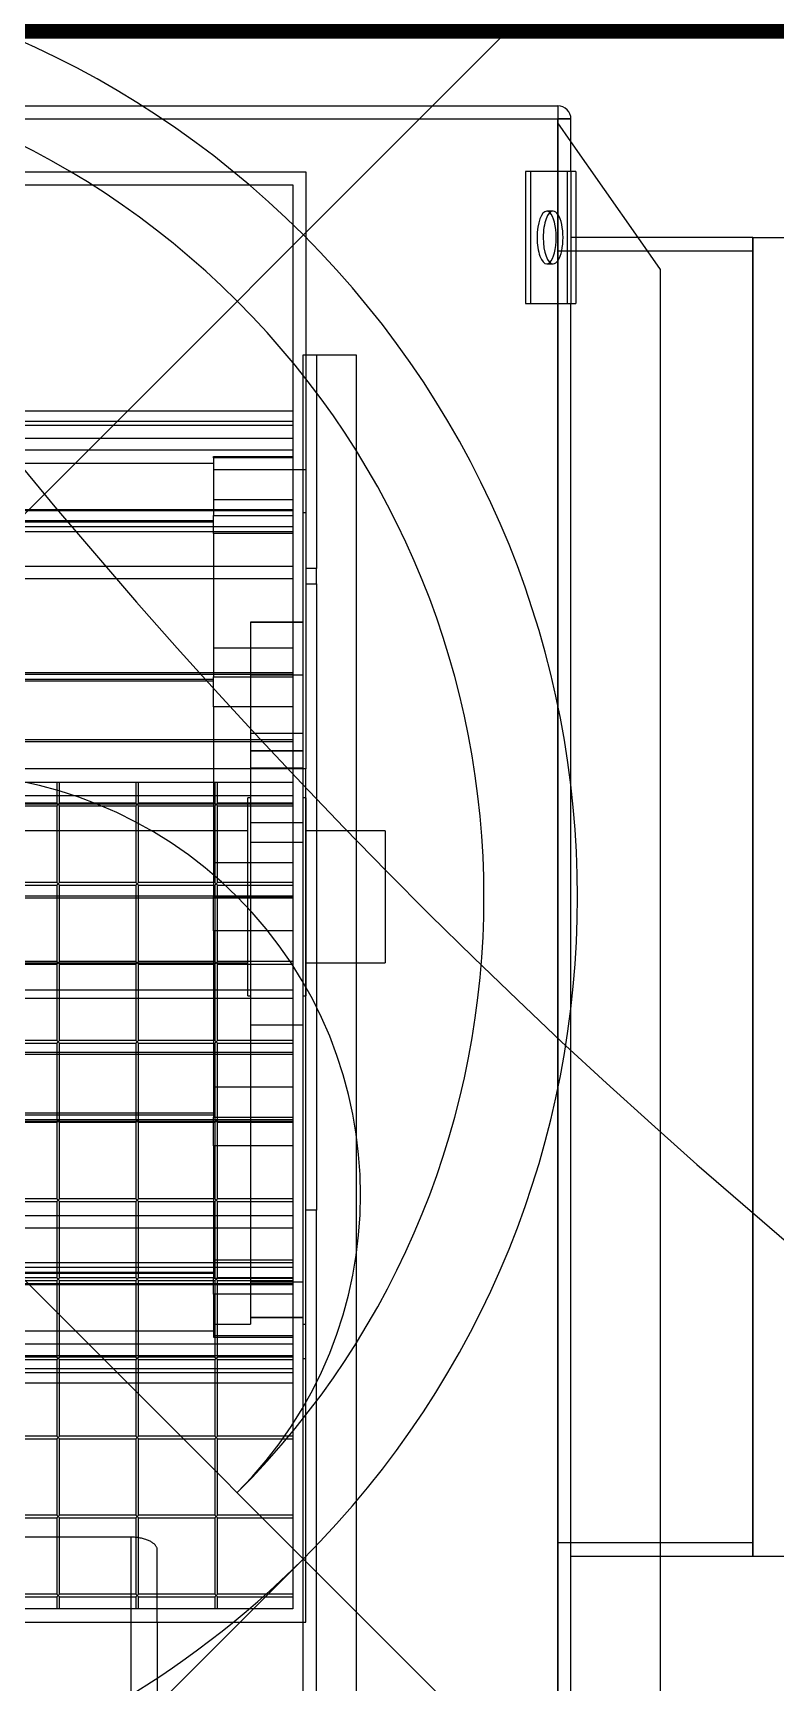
# Model space of a CAD drawing. Header units: centimetres. Extents: x 2811 to 13089, y 820 to 6224.
# Drawn here: x 8798.6 to 8826.7, y 2503 to 2565.6 of the extents above; entities that cross this region are included whole.
import ezdxf

# ---------------------------------------------------------------- set-up
doc = ezdxf.new("R2010")
doc.units = ezdxf.units.CM
doc.layers.add('prlm-ELEC-CFO', color=1, linetype='Continuous', lineweight=25)
doc.layers.add('prlm-MOD-PB', color=2, linetype='Continuous', lineweight=30)
doc.layers.add('prlm-VMC', color=93, linetype='Continuous')

# ---------------------------------------------------------------- blocks, each defined once
blk = doc.blocks.new('xi.manchonvmc')
at = {"layer": 'prlm-VMC'}
for points in [[(3.536, 20), (5.858, 23.536), (9.393, 20)], [(9.393, 20), (12.929, 23.536), (16.464, 20)], [(16.464, 20), (20, 23.536), (23.536, 20)], [(23.536, 20), (27.071, 23.536), (30.607, 20)], [(30.607, 20), (34.142, 23.536), (36.464, 20)], [(0, -20), (0, 20)], [(0, 20), (3.536, 20)], [(3.536, -20), (3.536, 20)], [(36.464, 20), (36.464, -20)], [(36.464, 20), (40, 20)], [(40, -20), (40, 20)], [(0, -20), (3.536, -20)], [(3.536, -20), (5.858, -23.536), (9.393, -20)], [(9.393, -20), (12.929, -23.536), (16.464, -20)], [(16.464, -20), (20, -23.536), (23.536, -20)], [(23.536, -20), (27.071, -23.536), (30.607, -20)], [(30.607, -20), (34.142, -23.536), (36.464, -20)], [(36.464, -20), (40, -20)]]:
    blk.add_lwpolyline(points, dxfattribs=at)
blk = doc.blocks.new('xi.d630')
at = {"layer": 'prlm-VMC'}
for p, q in [((0, 0), (0, 115.95)), ((-40.95, 75), (40.95, 75)), ((31.5, 0), (31.5, 75))]:
    blk.add_line(p, q, dxfattribs=at)
for centre, radius, start, end in [((0, 75), 31.5, 0, 180), ((0, 75), 28.35, 0, 180), ((14.175, 75), 14.175, 0, 180), ((0, 75), 31.5, 180, 0)]:
    blk.add_arc(centre, radius, start, end, dxfattribs=at)
blk = doc.blocks.new('xi.naos7500v')
at = {"layer": 'prlm-VMC', "color": 0}
for p, q in [((-35.75, 99.9), (35.75, 99.9)), ((35.75, 99.9), (35.75, 99.4)), ((35.75, 99.9), (35.75, 99.4)), ((-35.75, 99.4), (35.75, 99.4)), ((-35.75, 99.4), (35.75, 99.4)), ((-35.75, 99.4), (35.75, 99.4)), ((35.75, 99.4), (35.75, 0.5)), ((35.75, 99.4), (36.25, 99.4)), ((36.25, 99.4), (35.75, 99.4)), ((35.75, 97.405), (35.75, 99.4)), ((35.75, 99.257), (35.75, 99.4)), ((36.25, 98.543), (35.75, 99.257)), ((36.25, 97.405), (36.25, 99.4)), ((38.801, 94.9), (36.25, 98.543)), ((8.733, 97.4), (17.467, 97.4)), ((17.467, 97.4), (26.2, 97.4)), ((26.2, 97.4), (26.2, 74.75)), ((34.718, 97.405), (34.53, 97.405)), ((34.53, 97.405), (34.53, 92.405)), ((36.44, 97.405), (34.718, 97.405)), ((34.718, 97.405), (34.718, 92.405)), ((35.75, 92.405), (35.75, 97.405)), ((36.116, 92.405), (36.116, 97.405)), ((36.25, 97.405), (36.25, 92.405)), ((36.44, 97.405), (36.44, 92.405)), ((8.567, 96.9), (17.133, 96.9)), ((17.133, 96.9), (25.7, 96.9)), ((25.7, 96.9), (25.7, 74.25)), ((35.573, 95.905), (35.33, 95.905)), ((36.44, 94.9), (36.25, 94.9)), ((43.15, 94.9), (36.44, 94.9)), ((39.65, 93.687), (38.801, 94.9)), ((43.15, 94.9), (43.15, 44.9)), ((35.33, 93.905), (35.573, 93.905)), ((35.75, 94.4), (43.15, 94.4)), ((39.65, 44.9), (39.65, 93.687)), ((34.53, 92.405), (34.718, 92.405)), ((34.718, 92.405), (36.44, 92.405)), ((35.75, 7.495), (35.75, 92.405)), ((36.25, 7.495), (36.25, 92.405)), ((26.1, 84.472), (26.1, 90.45)), ((26.1, 90.45), (26.6, 90.45)), ((26.6, 90.45), (26.6, 82.35)), ((26.6, 90.45), (28.1, 90.45)), ((28.1, 90.45), (28.1, 22.95)), ((-24.8, 88.333), (25.7, 88.333)), ((-24.8, 87.944), (25.7, 87.944)), ((-24.8, 87.786), (25.7, 87.786)), ((-24.8, 87.292), (25.7, 87.292)), ((-24.8, 86.847), (25.7, 86.847)), ((-22.2, 86.353), (22.7, 86.353)), ((22.7, 86.55), (22.7, 86.6)), ((22.7, 86.6), (25.7, 86.6)), ((22.7, 86.55), (22.7, 84.363)), ((25.7, 86.55), (22.7, 86.55)), ((26.2, 86.1), (22.7, 86.1)), ((-24.8, 84.596), (25.7, 84.596)), ((-24.8, 84.557), (25.7, 84.557)), ((25.7, 84.962), (22.7, 84.962)), ((-24.8, 83.941), (25.7, 83.941)), ((-22.2, 84.168), (22.7, 84.168)), ((-22.2, 84.129), (22.7, 84.129)), ((22.7, 84.129), (22.7, 84.363)), ((22.7, 84.363), (25.7, 84.363)), ((22.7, 84.363), (25.7, 84.363)), ((22.7, 83.677), (22.7, 84.129)), ((26.1, 80.313), (26.1, 84.472)), ((26.1, 84.472), (26.2, 84.472)), ((-24.8, 83.762), (25.7, 83.762)), ((22.7, 83.677), (22.7, 78.25)), ((25.7, 83.677), (22.7, 83.677)), ((-24.8, 82.446), (25.7, 82.446)), ((-24.8, 81.979), (25.7, 81.979)), ((26.6, 82.35), (26.2, 82.35)), ((26.6, 81.776), (26.6, 82.35)), ((26.2, 81.776), (26.6, 81.776)), ((26.6, 81.776), (26.6, 58.024)), ((24.1, 80.313), (24.1, 75.441)), ((26.1, 80.313), (24.1, 80.313)), ((24.1, 80.313), (26.1, 80.313)), ((26.1, 75.441), (26.1, 80.313)), ((25.7, 79.338), (22.7, 79.338)), ((-24.8, 78.407), (25.7, 78.407)), ((-24.8, 78.34), (25.7, 78.34)), ((22.7, 78.093), (22.7, 78.25)), ((22.7, 78.25), (25.7, 78.25)), ((22.7, 78.25), (25.7, 78.25)), ((26.1, 78.314), (24.1, 78.314)), ((26.1, 78.314), (24.1, 78.314)), ((-22.2, 78.16), (22.7, 78.16)), ((-22.2, 78.093), (22.7, 78.093)), ((22.7, 77.112), (22.7, 78.093)), ((22.7, 77.112), (22.7, 73.35)), ((25.7, 77.112), (22.7, 77.112)), ((-24.8, 75.865), (25.7, 75.865)), ((-24.8, 75.787), (25.7, 75.787)), ((26.1, 76.1), (24.1, 76.1)), ((26.1, 76.1), (24.1, 76.1)), ((24.1, 76.1), (24.1, 71.967)), ((26.1, 71.967), (26.1, 76.1)), ((24.1, 75.441), (26.1, 75.441)), ((26.1, 75.441), (24.1, 75.441)), ((26.2, 74.75), (-26.2, 74.75)), ((24.1, 74.79), (24.433, 74.79)), ((24.433, 74.79), (24.767, 74.79)), ((24.767, 74.79), (25.1, 74.79)), ((25.1, 74.79), (25.433, 74.79)), ((25.433, 74.79), (25.767, 74.79)), ((25.767, 74.79), (26.1, 74.79)), ((26.2, 42.4), (26.2, 74.75)), ((-25.7, 74.25), (25.7, 74.25)), ((16.75, 74.25), (16.75, 73.45)), ((16.85, 73.45), (16.85, 74.25)), ((19.75, 74.25), (19.75, 73.45)), ((19.85, 73.45), (19.85, 74.25)), ((22.75, 74.25), (22.75, 73.45)), ((22.85, 73.45), (22.85, 74.25)), ((25.7, 74.25), (25.7, 42.9)), ((-24.8, 73.43), (25.7, 73.43)), ((13.85, 73.744), (16.75, 73.744)), ((16.75, 73.45), (13.85, 73.45)), ((13.85, 73.35), (16.75, 73.35)), ((16.75, 73.744), (16.85, 73.744)), ((16.75, 73.35), (16.85, 73.45)), ((16.75, 73.45), (16.8, 73.4)), ((16.75, 73.45), (16.8, 73.4)), ((16.75, 73.35), (16.85, 73.45)), ((16.75, 73.35), (16.8, 73.4)), ((16.75, 73.35), (16.75, 70.45)), ((16.8, 73.4), (16.85, 73.45)), ((16.85, 73.35), (16.8, 73.4)), ((16.8, 73.4), (16.85, 73.35)), ((16.85, 73.744), (19.75, 73.744)), ((19.75, 73.45), (16.85, 73.45)), ((16.85, 73.35), (19.75, 73.35)), ((16.85, 70.45), (16.85, 73.35)), ((19.75, 73.744), (19.85, 73.744)), ((19.75, 73.35), (19.85, 73.45)), ((19.75, 73.45), (19.8, 73.4)), ((19.75, 73.45), (19.8, 73.4)), ((19.75, 73.35), (19.85, 73.45)), ((19.75, 73.35), (19.8, 73.4)), ((19.75, 73.35), (19.75, 70.45)), ((19.8, 73.4), (19.85, 73.45)), ((19.85, 73.35), (19.8, 73.4)), ((19.8, 73.4), (19.85, 73.35)), ((19.85, 73.744), (22.75, 73.744)), ((22.75, 73.45), (19.85, 73.45)), ((19.85, 73.35), (22.75, 73.35)), ((19.85, 70.45), (19.85, 73.35)), ((22.7, 73.35), (22.7, 70.45)), ((22.75, 73.744), (22.85, 73.744)), ((22.75, 73.35), (22.85, 73.45)), ((22.75, 73.45), (22.8, 73.4)), ((22.75, 73.45), (22.8, 73.4)), ((22.75, 73.35), (22.85, 73.45)), ((22.75, 73.35), (22.8, 73.4)), ((22.75, 73.35), (22.75, 70.45)), ((22.8, 73.4), (22.85, 73.45)), ((22.85, 73.35), (22.8, 73.4)), ((22.8, 73.4), (22.85, 73.35)), ((22.85, 73.744), (25.7, 73.744)), ((25.7, 73.45), (22.85, 73.45)), ((22.85, 73.35), (25.7, 73.35)), ((22.85, 70.45), (22.85, 73.35)), ((24, 69.9), (24, 73.65)), ((24.1, 73.65), (24, 73.65)), ((26.2, 73.65), (26.1, 73.65)), ((26.2, 73.65), (26.2, 69.9)), ((26.1, 72.705), (24.1, 72.705)), ((26.1, 72.705), (24.1, 72.705)), ((16.75, 72.4), (13.85, 72.4)), ((16.85, 72.4), (16.75, 72.4)), ((19.75, 72.4), (16.85, 72.4)), ((19.85, 72.4), (19.75, 72.4)), ((22.7, 72.4), (19.85, 72.4)), ((24, 72.4), (22.7, 72.4)), ((26.1, 71.967), (24.1, 71.967)), ((24.1, 71.967), (24.1, 69.9)), ((26.1, 71.967), (24.1, 71.967)), ((26.1, 69.9), (26.1, 71.967)), ((29.2, 72.4), (26.2, 72.4)), ((29.2, 72.4), (29.2, 69.9)), ((25.7, 71.185), (22.7, 71.185)), ((16.75, 70.45), (13.85, 70.45)), ((13.85, 70.35), (16.75, 70.35)), ((16.75, 70.35), (16.85, 70.45)), ((16.75, 70.45), (16.8, 70.4)), ((16.75, 70.45), (16.8, 70.4)), ((16.75, 70.35), (16.85, 70.45)), ((16.75, 70.35), (16.8, 70.4)), ((16.75, 70.35), (16.75, 67.45)), ((16.8, 70.4), (16.85, 70.45)), ((16.85, 70.35), (16.8, 70.4)), ((16.8, 70.4), (16.85, 70.35)), ((19.75, 70.45), (16.85, 70.45)), ((16.85, 70.35), (19.75, 70.35)), ((16.85, 67.45), (16.85, 70.35)), ((19.75, 70.35), (19.85, 70.45)), ((19.75, 70.45), (19.8, 70.4)), ((19.75, 70.45), (19.8, 70.4)), ((19.75, 70.35), (19.85, 70.45)), ((19.75, 70.35), (19.8, 70.4)), ((19.75, 70.35), (19.75, 67.45)), ((19.8, 70.4), (19.85, 70.45)), ((19.85, 70.35), (19.8, 70.4)), ((19.8, 70.4), (19.85, 70.35)), ((22.75, 70.45), (19.85, 70.45)), ((19.85, 70.35), (22.75, 70.35)), ((19.85, 67.45), (19.85, 70.35)), ((22.7, 70.45), (22.7, 70.35)), ((22.7, 70.35), (22.7, 69.939)), ((22.75, 70.35), (22.85, 70.45)), ((22.75, 70.45), (22.8, 70.4)), ((22.75, 70.45), (22.8, 70.4)), ((22.75, 70.35), (22.85, 70.45)), ((22.75, 70.35), (22.8, 70.4)), ((22.75, 70.35), (22.75, 67.45)), ((22.8, 70.4), (22.85, 70.45)), ((22.85, 70.35), (22.8, 70.4)), ((22.8, 70.4), (22.85, 70.35)), ((25.7, 70.45), (22.85, 70.45)), ((22.85, 70.35), (25.7, 70.35)), ((22.85, 67.45), (22.85, 70.35)), ((-24.8, 69.861), (25.7, 69.861)), ((-22.2, 69.939), (22.7, 69.939)), ((-22.2, 69.861), (22.7, 69.861)), ((13.85, 69.939), (16.75, 69.939)), ((16.75, 69.939), (16.85, 69.939)), ((16.85, 69.939), (19.75, 69.939)), ((19.75, 69.939), (19.85, 69.939)), ((19.85, 69.939), (22.75, 69.939)), ((22.7, 69.939), (22.7, 69.9)), ((22.7, 69.861), (22.7, 69.9)), ((22.7, 69.9), (25.7, 69.9)), ((22.7, 69.9), (25.7, 69.9)), ((22.7, 68.615), (22.7, 69.861)), ((22.75, 69.939), (22.85, 69.939)), ((22.85, 69.939), (25.7, 69.939)), ((24, 66.15), (24, 69.9)), ((24.1, 69.9), (24.1, 65.029)), ((26.1, 65.029), (26.1, 69.9)), ((26.2, 69.9), (26.2, 66.15)), ((29.2, 69.9), (29.2, 67.4)), ((22.7, 68.615), (22.7, 63.935)), ((25.7, 68.615), (22.7, 68.615)), ((-24, 67.4), (24, 67.4)), ((16.75, 67.45), (13.85, 67.45)), ((13.85, 67.35), (16.75, 67.35)), ((16.75, 67.35), (16.85, 67.45)), ((16.75, 67.45), (16.8, 67.4)), ((16.75, 67.45), (16.8, 67.4)), ((16.75, 67.35), (16.85, 67.45)), ((16.75, 67.35), (16.8, 67.4)), ((16.75, 67.35), (16.75, 64.45)), ((16.8, 67.4), (16.85, 67.45)), ((16.85, 67.35), (16.8, 67.4)), ((16.8, 67.4), (16.85, 67.35)), ((19.75, 67.45), (16.85, 67.45)), ((16.85, 67.35), (19.75, 67.35)), ((16.85, 64.45), (16.85, 67.35)), ((19.75, 67.35), (19.85, 67.45)), ((19.75, 67.45), (19.8, 67.4)), ((19.75, 67.45), (19.8, 67.4)), ((19.75, 67.35), (19.85, 67.45)), ((19.75, 67.35), (19.8, 67.4)), ((19.75, 67.35), (19.75, 64.45)), ((19.8, 67.4), (19.85, 67.45)), ((19.85, 67.35), (19.8, 67.4)), ((19.8, 67.4), (19.85, 67.35)), ((22.75, 67.45), (19.85, 67.45)), ((19.85, 67.35), (22.75, 67.35)), ((19.85, 64.45), (19.85, 67.35)), ((22.75, 67.35), (22.85, 67.45)), ((22.75, 67.45), (22.8, 67.4)), ((22.75, 67.45), (22.8, 67.4)), ((22.75, 67.35), (22.85, 67.45)), ((22.75, 67.35), (22.8, 67.4)), ((22.75, 67.35), (22.75, 64.45)), ((22.8, 67.4), (22.85, 67.45)), ((22.85, 67.35), (22.8, 67.4)), ((22.8, 67.4), (22.85, 67.35)), ((25.7, 67.45), (22.85, 67.45)), ((22.85, 67.35), (25.7, 67.35)), ((22.85, 64.45), (22.85, 67.35)), ((26.2, 67.4), (29.2, 67.4)), ((-24.8, 66.37), (25.7, 66.37)), ((-24.8, 66.056), (25.7, 66.056)), ((24, 66.15), (24.1, 66.15)), ((26.1, 66.15), (26.2, 66.15)), ((26.1, 65.029), (24.1, 65.029)), ((24.1, 65.029), (24.1, 55.286)), ((26.1, 65.029), (24.1, 65.029)), ((26.1, 55.286), (26.1, 65.029)), ((16.75, 64.45), (13.85, 64.45)), ((13.85, 64.35), (16.75, 64.35)), ((13.85, 64.013), (16.75, 64.013)), ((13.85, 63.935), (16.75, 63.935)), ((16.75, 64.35), (16.85, 64.45)), ((16.75, 64.45), (16.8, 64.4)), ((16.75, 64.45), (16.8, 64.4)), ((16.75, 64.35), (16.85, 64.45)), ((16.75, 64.35), (16.8, 64.4)), ((16.75, 64.35), (16.75, 61.45)), ((16.75, 64.013), (16.85, 64.013)), ((16.75, 63.935), (16.85, 63.935)), ((16.8, 64.4), (16.85, 64.45)), ((16.85, 64.35), (16.8, 64.4)), ((16.8, 64.4), (16.85, 64.35)), ((19.75, 64.45), (16.85, 64.45)), ((16.85, 64.35), (19.75, 64.35)), ((16.85, 61.45), (16.85, 64.35)), ((16.85, 64.013), (19.75, 64.013)), ((16.85, 63.935), (19.75, 63.935)), ((19.75, 64.35), (19.85, 64.45)), ((19.75, 64.45), (19.8, 64.4)), ((19.75, 64.45), (19.8, 64.4)), ((19.75, 64.35), (19.85, 64.45)), ((19.75, 64.35), (19.8, 64.4)), ((19.75, 64.35), (19.75, 61.45)), ((19.75, 64.013), (19.85, 64.013)), ((19.75, 63.935), (19.85, 63.935)), ((19.8, 64.4), (19.85, 64.45)), ((19.85, 64.35), (19.8, 64.4)), ((19.8, 64.4), (19.85, 64.35)), ((22.75, 64.45), (19.85, 64.45)), ((19.85, 64.35), (22.75, 64.35)), ((19.85, 61.45), (19.85, 64.35)), ((19.85, 64.013), (22.75, 64.013)), ((19.85, 63.935), (22.75, 63.935)), ((22.7, 63.935), (22.7, 61.55)), ((22.75, 64.35), (22.85, 64.45)), ((22.75, 64.45), (22.8, 64.4)), ((22.75, 64.45), (22.8, 64.4)), ((22.75, 64.35), (22.85, 64.45)), ((22.75, 64.35), (22.8, 64.4)), ((22.75, 64.35), (22.75, 61.45)), ((22.75, 64.013), (22.85, 64.013)), ((22.75, 63.935), (22.85, 63.935)), ((22.8, 64.4), (22.85, 64.45)), ((22.85, 64.35), (22.8, 64.4)), ((22.8, 64.4), (22.85, 64.35)), ((25.7, 64.45), (22.85, 64.45)), ((22.85, 64.35), (25.7, 64.35)), ((22.85, 61.45), (22.85, 64.35)), ((22.85, 64.013), (25.7, 64.013)), ((22.85, 63.935), (25.7, 63.935)), ((25.7, 62.688), (22.7, 62.688)), ((-24.8, 61.393), (25.7, 61.393)), ((13.85, 61.707), (16.75, 61.707)), ((13.85, 61.64), (16.75, 61.64)), ((13.85, 61.46), (16.75, 61.46)), ((16.75, 61.45), (13.85, 61.45)), ((13.85, 61.35), (16.75, 61.35)), ((16.75, 61.707), (16.85, 61.707)), ((16.75, 61.64), (16.85, 61.64)), ((16.75, 61.46), (16.85, 61.46)), ((16.75, 61.35), (16.85, 61.45)), ((16.75, 61.45), (16.8, 61.4)), ((16.75, 61.45), (16.8, 61.4)), ((16.75, 61.35), (16.85, 61.45)), ((16.75, 61.35), (16.8, 61.4)), ((16.75, 61.35), (16.75, 58.45)), ((16.8, 61.4), (16.85, 61.45)), ((16.85, 61.35), (16.8, 61.4)), ((16.8, 61.4), (16.85, 61.35)), ((16.85, 61.707), (19.75, 61.707)), ((16.85, 61.64), (19.75, 61.64)), ((16.85, 61.46), (19.75, 61.46)), ((19.75, 61.45), (16.85, 61.45)), ((16.85, 61.35), (19.75, 61.35)), ((16.85, 58.45), (16.85, 61.35)), ((19.75, 61.707), (19.85, 61.707)), ((19.75, 61.64), (19.85, 61.64)), ((19.75, 61.46), (19.85, 61.46)), ((19.75, 61.35), (19.85, 61.45)), ((19.75, 61.45), (19.8, 61.4)), ((19.75, 61.45), (19.8, 61.4)), ((19.75, 61.35), (19.85, 61.45)), ((19.75, 61.35), (19.8, 61.4)), ((19.75, 61.35), (19.75, 58.45)), ((19.8, 61.4), (19.85, 61.45)), ((19.85, 61.35), (19.8, 61.4)), ((19.8, 61.4), (19.85, 61.35)), ((19.85, 61.707), (22.7, 61.707)), ((19.85, 61.64), (22.7, 61.64)), ((19.85, 61.46), (22.75, 61.46)), ((22.75, 61.45), (19.85, 61.45)), ((19.85, 61.35), (22.75, 61.35)), ((19.85, 58.45), (19.85, 61.35)), ((22.7, 61.55), (22.75, 61.55)), ((22.7, 60.462), (22.7, 61.55)), ((22.7, 61.55), (25.7, 61.55)), ((22.75, 61.55), (22.85, 61.55)), ((22.75, 61.46), (22.85, 61.46)), ((22.75, 61.35), (22.85, 61.45)), ((22.75, 61.45), (22.8, 61.4)), ((22.75, 61.45), (22.8, 61.4)), ((22.75, 61.35), (22.85, 61.45)), ((22.75, 61.35), (22.8, 61.4)), ((22.75, 61.35), (22.75, 58.45)), ((22.8, 61.4), (22.85, 61.45)), ((22.85, 61.35), (22.8, 61.4)), ((22.8, 61.4), (22.85, 61.35)), ((22.85, 61.55), (25.7, 61.55)), ((22.85, 61.46), (25.7, 61.46)), ((25.7, 61.45), (22.85, 61.45)), ((22.85, 61.35), (25.7, 61.35)), ((22.85, 58.45), (22.85, 61.35)), ((25.7, 60.462), (22.7, 60.462)), ((22.7, 60.462), (22.7, 55.859)), ((16.75, 58.45), (13.85, 58.45)), ((13.85, 58.35), (16.75, 58.35)), ((16.75, 58.35), (16.85, 58.45)), ((16.75, 58.45), (16.8, 58.4)), ((16.75, 58.45), (16.8, 58.4)), ((16.75, 58.35), (16.85, 58.45)), ((16.75, 58.35), (16.8, 58.4)), ((16.75, 58.35), (16.75, 55.45)), ((16.8, 58.4), (16.85, 58.45)), ((16.85, 58.35), (16.8, 58.4)), ((16.8, 58.4), (16.85, 58.35)), ((19.75, 58.45), (16.85, 58.45)), ((16.85, 58.35), (19.75, 58.35)), ((16.85, 55.45), (16.85, 58.35)), ((19.75, 58.35), (19.85, 58.45)), ((19.75, 58.45), (19.8, 58.4)), ((19.75, 58.45), (19.8, 58.4)), ((19.75, 58.35), (19.85, 58.45)), ((19.75, 58.35), (19.8, 58.4)), ((19.75, 58.35), (19.75, 55.45)), ((19.8, 58.4), (19.85, 58.45)), ((19.85, 58.35), (19.8, 58.4)), ((19.8, 58.4), (19.85, 58.35)), ((22.75, 58.45), (19.85, 58.45)), ((19.85, 58.35), (22.75, 58.35)), ((19.85, 55.45), (19.85, 58.35)), ((22.75, 58.35), (22.85, 58.45)), ((22.75, 58.45), (22.8, 58.4)), ((22.75, 58.45), (22.8, 58.4)), ((22.75, 58.35), (22.85, 58.45)), ((22.75, 58.35), (22.8, 58.4)), ((22.75, 58.35), (22.75, 55.45)), ((22.8, 58.4), (22.85, 58.45)), ((22.85, 58.35), (22.8, 58.4)), ((22.8, 58.4), (22.85, 58.35)), ((25.7, 58.45), (22.85, 58.45)), ((22.85, 58.35), (25.7, 58.35)), ((22.85, 55.45), (22.85, 58.35)), ((-24.8, 57.821), (25.7, 57.821)), ((26.6, 58.024), (26.2, 58.024)), ((26.6, 31.05), (26.6, 58.024)), ((-24.8, 57.354), (25.7, 57.354)), ((-24.8, 56.038), (25.7, 56.038)), ((13.85, 55.859), (16.75, 55.859)), ((16.75, 55.859), (16.85, 55.859)), ((16.85, 55.859), (19.75, 55.859)), ((19.75, 55.859), (19.85, 55.859)), ((19.85, 55.859), (22.75, 55.859)), ((25.7, 56.123), (22.7, 56.123)), ((22.7, 55.859), (22.7, 55.45)), ((22.75, 55.859), (22.85, 55.859)), ((22.85, 55.859), (25.7, 55.859)), ((-24.8, 55.204), (25.7, 55.204)), ((13.85, 55.671), (16.75, 55.671)), ((13.85, 55.632), (16.75, 55.632)), ((16.75, 55.45), (13.85, 55.45)), ((13.85, 55.35), (16.75, 55.35)), ((13.85, 55.243), (16.75, 55.243)), ((16.75, 55.671), (16.85, 55.671)), ((16.75, 55.632), (16.85, 55.632)), ((16.75, 55.35), (16.85, 55.45)), ((16.75, 55.45), (16.8, 55.4)), ((16.75, 55.45), (16.8, 55.4)), ((16.75, 55.35), (16.85, 55.45)), ((16.75, 55.35), (16.8, 55.4)), ((16.75, 55.35), (16.75, 52.45)), ((16.75, 55.243), (16.85, 55.243)), ((16.8, 55.4), (16.85, 55.45)), ((16.85, 55.35), (16.8, 55.4)), ((16.8, 55.4), (16.85, 55.35)), ((16.85, 55.671), (19.75, 55.671)), ((16.85, 55.632), (19.75, 55.632)), ((19.75, 55.45), (16.85, 55.45)), ((16.85, 55.35), (19.75, 55.35)), ((16.85, 52.45), (16.85, 55.35)), ((16.85, 55.243), (19.75, 55.243)), ((19.75, 55.671), (19.85, 55.671)), ((19.75, 55.632), (19.85, 55.632)), ((19.75, 55.35), (19.85, 55.45)), ((19.75, 55.45), (19.8, 55.4)), ((19.75, 55.45), (19.8, 55.4)), ((19.75, 55.35), (19.85, 55.45)), ((19.75, 55.35), (19.8, 55.4)), ((19.75, 55.35), (19.75, 52.45)), ((19.75, 55.243), (19.85, 55.243)), ((19.8, 55.4), (19.85, 55.45)), ((19.85, 55.35), (19.8, 55.4)), ((19.8, 55.4), (19.85, 55.35)), ((19.85, 55.671), (22.7, 55.671)), ((19.85, 55.632), (22.7, 55.632)), ((22.75, 55.45), (19.85, 55.45)), ((19.85, 55.35), (22.75, 55.35)), ((19.85, 52.45), (19.85, 55.35)), ((19.85, 55.243), (22.75, 55.243)), ((22.7, 55.45), (22.7, 55.437)), ((22.7, 54.838), (22.7, 55.437)), ((22.7, 55.437), (25.7, 55.437)), ((22.7, 55.437), (25.7, 55.437)), ((22.75, 55.35), (22.85, 55.45)), ((22.75, 55.45), (22.8, 55.4)), ((22.75, 55.45), (22.8, 55.4)), ((22.75, 55.35), (22.85, 55.45)), ((22.75, 55.35), (22.8, 55.4)), ((22.75, 55.35), (22.75, 52.45)), ((22.75, 55.243), (22.85, 55.243)), ((22.8, 55.4), (22.85, 55.45)), ((22.85, 55.35), (22.8, 55.4)), ((22.8, 55.4), (22.85, 55.35)), ((25.7, 55.45), (22.85, 55.45)), ((22.85, 55.35), (25.7, 55.35)), ((22.85, 52.45), (22.85, 55.35)), ((22.85, 55.243), (25.7, 55.243)), ((26.1, 55.286), (24.1, 55.286)), ((24.1, 55.286), (24.1, 53.946)), ((26.1, 55.286), (24.1, 55.286)), ((26.1, 53.946), (26.1, 55.286)), ((22.7, 54.838), (22.7, 53.2)), ((25.7, 54.838), (22.7, 54.838)), ((26.1, 53.946), (24.1, 53.946)), ((24.1, 53.946), (26.1, 53.946)), ((24.1, 53.946), (24.1, 53.7)), ((26.1, 52.384), (26.1, 54.277)), ((26.1, 53.7), (26.1, 53.946)), ((-22.2, 53.447), (22.7, 53.447)), ((22.7, 53.7), (24.1, 53.7)), ((25.7, 53.25), (22.7, 53.25)), ((22.7, 53.2), (25.7, 53.2)), ((26.1, 53.7), (26.2, 53.7)), ((-24.8, 52.953), (25.7, 52.953)), ((-24.8, 52.508), (25.7, 52.508)), ((-24.8, 52.014), (25.7, 52.014)), ((16.75, 52.45), (13.85, 52.45)), ((13.85, 52.35), (16.75, 52.35)), ((16.75, 52.35), (16.85, 52.45)), ((16.75, 52.45), (16.8, 52.4)), ((16.75, 52.45), (16.8, 52.4)), ((16.75, 52.35), (16.85, 52.45)), ((16.75, 52.35), (16.8, 52.4)), ((16.75, 52.35), (16.75, 49.45)), ((16.8, 52.4), (16.85, 52.45)), ((16.85, 52.35), (16.8, 52.4)), ((16.8, 52.4), (16.85, 52.35)), ((19.75, 52.45), (16.85, 52.45)), ((16.85, 52.35), (19.75, 52.35)), ((16.85, 49.45), (16.85, 52.35)), ((19.75, 52.35), (19.85, 52.45)), ((19.75, 52.45), (19.8, 52.4)), ((19.75, 52.45), (19.8, 52.4)), ((19.75, 52.35), (19.85, 52.45)), ((19.75, 52.35), (19.8, 52.4)), ((19.75, 52.35), (19.75, 49.45)), ((19.8, 52.4), (19.85, 52.45)), ((19.85, 52.35), (19.8, 52.4)), ((19.8, 52.4), (19.85, 52.35)), ((22.75, 52.45), (19.85, 52.45)), ((19.85, 52.35), (22.75, 52.35)), ((19.85, 49.45), (19.85, 52.35)), ((22.75, 52.35), (22.85, 52.45)), ((22.75, 52.45), (22.8, 52.4)), ((22.75, 52.45), (22.8, 52.4)), ((22.75, 52.35), (22.85, 52.45)), ((22.75, 52.35), (22.8, 52.4)), ((22.75, 52.35), (22.75, 49.45)), ((22.8, 52.4), (22.85, 52.45)), ((22.85, 52.35), (22.8, 52.4)), ((22.8, 52.4), (22.85, 52.35)), ((25.7, 52.45), (22.85, 52.45)), ((22.85, 52.35), (25.7, 52.35)), ((22.85, 49.45), (22.85, 52.35)), ((26.2, 52.384), (26.1, 52.384)), ((26.1, 31.05), (26.1, 52.384)), ((-24.8, 51.856), (25.7, 51.856)), ((13.85, 51.467), (16.75, 51.467)), ((16.75, 51.467), (16.85, 51.467)), ((16.85, 51.467), (19.75, 51.467)), ((19.75, 51.467), (19.85, 51.467)), ((19.85, 51.467), (22.75, 51.467)), ((22.75, 51.467), (22.85, 51.467)), ((22.85, 51.467), (25.7, 51.467)), ((16.75, 49.45), (13.85, 49.45)), ((16.75, 49.35), (16.85, 49.45)), ((16.75, 49.45), (16.8, 49.4)), ((16.75, 49.45), (16.8, 49.4)), ((16.75, 49.35), (16.85, 49.45)), ((16.8, 49.4), (16.85, 49.45)), ((19.75, 49.45), (16.85, 49.45)), ((19.75, 49.35), (19.85, 49.45)), ((19.75, 49.45), (19.8, 49.4)), ((19.75, 49.45), (19.8, 49.4)), ((19.75, 49.35), (19.85, 49.45)), ((19.8, 49.4), (19.85, 49.45)), ((22.75, 49.45), (19.85, 49.45)), ((22.75, 49.35), (22.85, 49.45)), ((22.75, 49.45), (22.8, 49.4)), ((22.75, 49.45), (22.8, 49.4)), ((22.75, 49.35), (22.85, 49.45)), ((22.8, 49.4), (22.85, 49.45)), ((25.7, 49.45), (22.85, 49.45)), ((13.85, 49.35), (16.75, 49.35)), ((16.75, 49.35), (16.8, 49.4)), ((16.75, 49.35), (16.75, 46.45)), ((16.85, 49.35), (16.8, 49.4)), ((16.8, 49.4), (16.85, 49.35)), ((16.85, 49.35), (19.75, 49.35)), ((16.85, 46.45), (16.85, 49.35)), ((19.75, 49.35), (19.8, 49.4)), ((19.75, 49.35), (19.75, 46.45)), ((19.85, 49.35), (19.8, 49.4)), ((19.8, 49.4), (19.85, 49.35)), ((19.85, 49.35), (22.75, 49.35)), ((19.85, 46.45), (19.85, 49.35)), ((22.75, 49.35), (22.8, 49.4)), ((22.75, 49.35), (22.75, 46.45)), ((22.85, 49.35), (22.8, 49.4)), ((22.8, 49.4), (22.85, 49.35)), ((22.85, 49.35), (25.7, 49.35)), ((22.85, 46.45), (22.85, 49.35)), ((16.75, 46.45), (13.85, 46.45)), ((13.85, 46.35), (16.75, 46.35)), ((16.75, 46.45), (16.8, 46.4)), ((16.75, 46.35), (16.85, 46.45)), ((16.8, 46.4), (16.75, 46.45)), ((16.8, 46.4), (16.75, 46.35)), ((16.75, 46.35), (16.75, 43.45)), ((16.8, 46.4), (16.85, 46.45)), ((16.85, 46.45), (16.8, 46.4)), ((16.8, 46.4), (16.85, 46.35)), ((16.8, 46.4), (16.85, 46.35)), ((19.75, 46.45), (16.85, 46.45)), ((16.85, 46.35), (19.75, 46.35)), ((16.85, 43.45), (16.85, 46.35)), ((19.75, 46.45), (19.8, 46.4)), ((19.75, 46.35), (19.85, 46.45)), ((19.8, 46.4), (19.75, 46.45)), ((19.8, 46.4), (19.75, 46.35)), ((19.75, 46.35), (19.75, 43.45)), ((19.8, 46.4), (19.85, 46.45)), ((19.85, 46.45), (19.8, 46.4)), ((19.8, 46.4), (19.85, 46.35)), ((19.8, 46.4), (19.85, 46.35)), ((22.75, 46.45), (19.85, 46.45)), ((19.85, 46.35), (22.75, 46.35)), ((19.85, 43.45), (19.85, 46.35)), ((22.75, 46.35), (22.85, 46.45)), ((22.75, 46.45), (22.8, 46.4)), ((22.75, 46.35), (22.85, 46.45)), ((22.8, 46.4), (22.75, 46.45)), ((22.75, 46.35), (22.75, 43.45)), ((22.8, 46.4), (22.85, 46.45)), ((22.8, 46.4), (22.85, 46.45)), ((22.8, 46.4), (22.85, 46.35)), ((22.8, 46.4), (22.85, 46.35)), ((25.7, 46.45), (22.85, 46.45)), ((22.85, 46.35), (25.7, 46.35)), ((22.85, 43.45), (22.85, 46.35)), ((19.56, 45.617), (-19.56, 45.617)), ((19.56, 45.617), (19.56, 39.694)), ((19.604, 45.617), (19.56, 45.617)), ((19.649, 45.615), (19.604, 45.617)), ((19.695, 45.613), (19.649, 45.615)), ((19.74, 45.609), (19.695, 45.613)), ((19.785, 45.605), (19.74, 45.609)), ((19.83, 45.599), (19.785, 45.605)), ((19.874, 45.592), (19.83, 45.599)), ((19.918, 45.585), (19.874, 45.592)), ((19.961, 45.576), (19.918, 45.585)), ((20.003, 45.566), (19.961, 45.576)), ((20.044, 45.556), (20.003, 45.566)), ((20.083, 45.544), (20.044, 45.556)), ((20.122, 45.532), (20.083, 45.544)), ((20.159, 45.519), (20.122, 45.532)), ((20.194, 45.506), (20.159, 45.519)), ((20.227, 45.492), (20.194, 45.506)), ((20.259, 45.478), (20.227, 45.492)), ((20.289, 45.463), (20.259, 45.478)), ((20.318, 45.447), (20.289, 45.463)), ((20.346, 45.431), (20.318, 45.447)), ((20.373, 45.414), (20.346, 45.431)), ((20.398, 45.396), (20.373, 45.414)), ((20.422, 45.378), (20.398, 45.396)), ((20.444, 45.359), (20.422, 45.378)), ((20.464, 45.34), (20.444, 45.359)), ((20.482, 45.321), (20.464, 45.34)), ((20.499, 45.301), (20.482, 45.321)), ((20.513, 45.281), (20.499, 45.301)), ((20.526, 45.261), (20.513, 45.281)), ((20.536, 45.241), (20.526, 45.261)), ((20.545, 45.221), (20.536, 45.241)), ((20.552, 45.201), (20.545, 45.221)), ((20.556, 45.181), (20.552, 45.201)), ((20.559, 45.161), (20.556, 45.181)), ((20.56, 45.142), (20.559, 45.161)), ((20.56, 42.4), (20.56, 45.142)), ((43.15, 45.4), (35.75, 45.4)), ((36.25, 44.9), (36.25, 44.9)), ((36.25, 44.9), (43.15, 44.9)), ((39.65, 6.213), (39.65, 44.9)), ((16.75, 43.45), (13.85, 43.45)), ((13.85, 43.35), (16.75, 43.35)), ((16.75, 43.35), (16.85, 43.45)), ((16.75, 43.45), (16.8, 43.4)), ((16.75, 43.45), (16.8, 43.4)), ((16.75, 43.35), (16.85, 43.45)), ((16.75, 43.35), (16.8, 43.4)), ((16.75, 43.35), (16.75, 42.9)), ((16.8, 43.4), (16.85, 43.45)), ((16.85, 43.35), (16.8, 43.4)), ((16.8, 43.4), (16.85, 43.35)), ((19.75, 43.45), (16.85, 43.45)), ((16.85, 43.35), (19.75, 43.35)), ((16.85, 42.9), (16.85, 43.35)), ((19.75, 43.45), (19.8, 43.4)), ((19.75, 43.45), (19.8, 43.4)), ((19.75, 43.35), (19.8, 43.4)), ((19.75, 43.35), (19.8, 43.4)), ((19.75, 43.35), (19.75, 42.9)), ((19.8, 43.4), (19.85, 43.45)), ((19.85, 43.45), (19.8, 43.4)), ((19.85, 43.35), (19.8, 43.4)), ((19.8, 43.4), (19.85, 43.35)), ((22.75, 43.45), (19.85, 43.45)), ((19.85, 43.35), (22.75, 43.35)), ((19.85, 42.9), (19.85, 43.35)), ((22.75, 43.45), (22.8, 43.4)), ((22.75, 43.45), (22.8, 43.4)), ((22.75, 43.35), (22.8, 43.4)), ((22.75, 43.35), (22.8, 43.4)), ((22.75, 43.35), (22.75, 42.9)), ((22.8, 43.4), (22.85, 43.45)), ((22.85, 43.45), (22.8, 43.4)), ((22.85, 43.35), (22.8, 43.4)), ((22.8, 43.4), (22.85, 43.35)), ((25.7, 43.45), (22.85, 43.45)), ((22.85, 43.35), (25.7, 43.35)), ((22.85, 42.9), (22.85, 43.35)), ((25.7, 42.9), (-25.7, 42.9)), ((-26.2, 42.4), (26.2, 42.4)), ((19.56, 42.4), (19.56, 36.894)), ((20.56, 42.4), (20.56, 37.05))]:
    blk.add_line(p, q, dxfattribs=at)
blk.add_arc((35.75, 99.4), 0.5, 359.99998, 90.00002, dxfattribs=at)
for centre, major_axis, ratio, start_param, end_param in [((35.33, 94.905), (0, 1), 0.36397, 0, 1.570796), ((35.573, 94.905), (0, -1), 0.377099, -3.141593, -1.570796), ((35.33, 94.905), (0, 1), 0.36397, -0.333482, 0), ((35.33, 94.905), (0, 1), 0.36397, -2.808111, -0.333482), ((35.573, 94.905), (0, -1), 0.377099, 0, 3.141593), ((35.33, 94.905), (0, 1), 0.36397, 1.570796, 3.141593), ((35.573, 94.905), (0, -1), 0.377099, -1.570796, 0), ((35.33, 94.905), (0, 1), 0.36397, -3.141593, -2.808111)]:
    blk.add_ellipse(centre, major_axis=major_axis, ratio=ratio, start_param=start_param, end_param=end_param, dxfattribs=at)

msp = doc.modelspace()

# ---------------------------------------------------------------- linework, layer by layer
at = {"layer": 'prlm-ELEC-CFO', "lineweight": 25}
msp.add_arc((8976.518, 2696.157), 231.133, 207.6785, 281.40041, dxfattribs=at)
at = {"layer": 'prlm-MOD-PB', "const_width": 2}
msp.add_lwpolyline([(8833.804, 2566.399), (8833.804, 2457.137), (8735.05, 2457.137), (8735.05, 2566.399)], close=True, dxfattribs=at)

# ---------------------------------------------------------------- block references
at = {"layer": 'prlm-VMC'}
msp.add_blockref('xi.naos7500v', (8782.707, 2462.949), dxfattribs=at)
at = {"layer": 'prlm-VMC', "xscale": 1.126984126984121, "yscale": 1.126984126984121, "zscale": 1.126984126984121, "rotation": 315}
msp.add_blockref('xi.d630', (8723.94, 2473.081), dxfattribs=at)
at = {"layer": 'prlm-VMC', "xscale": 1.25, "yscale": 1.25, "zscale": 1.25}
msp.add_blockref('xi.manchonvmc', (8825.857, 2532.849), dxfattribs=at)

doc.saveas('drawing.dxf')
